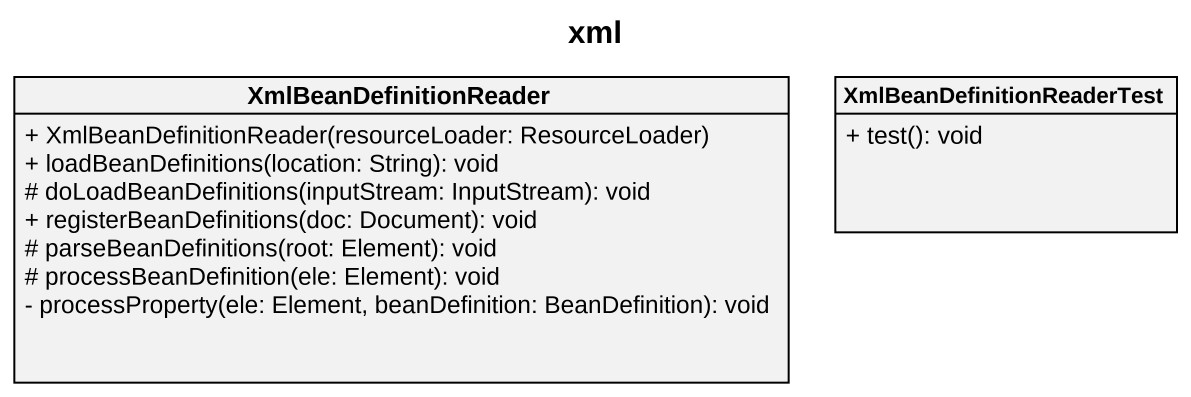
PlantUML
@startuml
title xml
hide circle
hide empty members
skinparam classAttributeIconSize 0
class XmlBeanDefinitionReader {
  + XmlBeanDefinitionReader(resourceLoader: ResourceLoader)
  + loadBeanDefinitions(location: String): void
  # doLoadBeanDefinitions(inputStream: InputStream): void
  + registerBeanDefinitions(doc: Document): void
  # parseBeanDefinitions(root: Element): void
  # processBeanDefinition(ele: Element): void
  - processProperty(ele: Element, beanDefinition: BeanDefinition): void
}
class XmlBeanDefinitionReaderTest {
  + test(): void
}
@enduml
